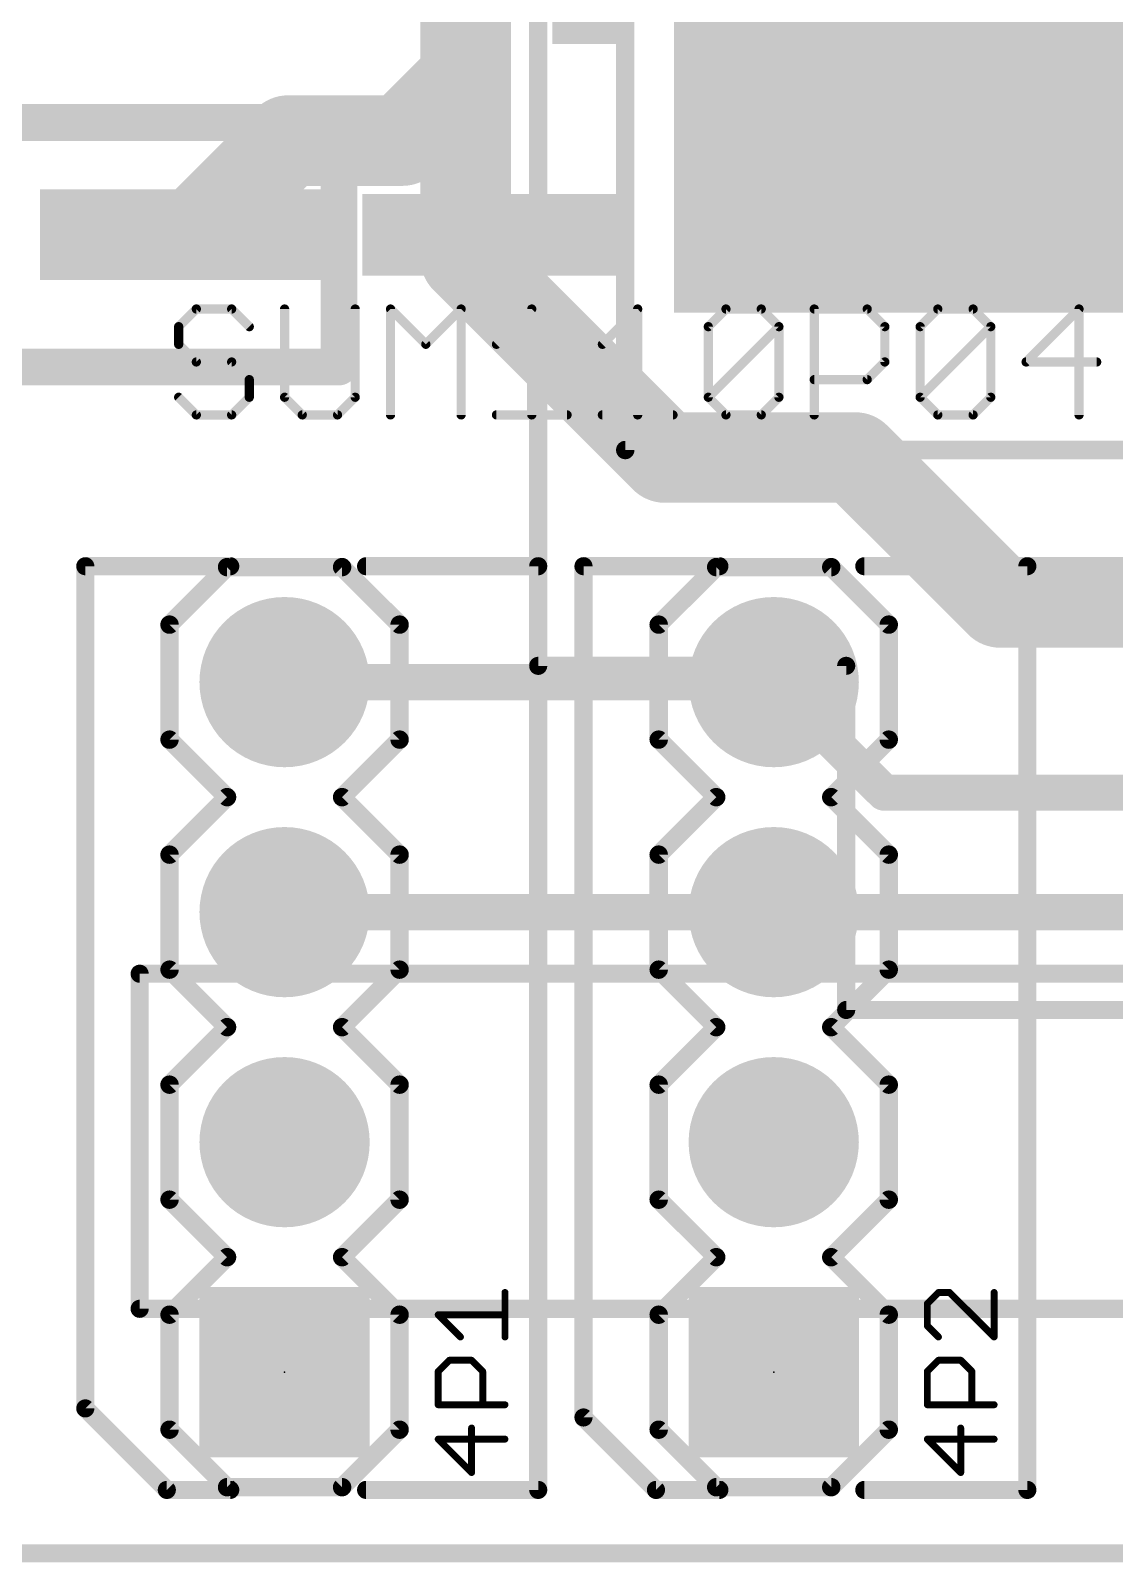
# Model space of a CAD drawing. Extents: x -0.4 to 70.1, y -0.1 to 70.1.
# Drawn here: x 20.8 to 32.76, y -0.1 to 16.81 of the extents above; entities that cross this region are included whole.
import ezdxf

# ---------------------------------------------------------------- set-up
doc = ezdxf.new("R2010")
doc.units = 0
for name, color, linetype in [('1', 22, 'CONTINUOUS'), ('16', 175, 'CONTINUOUS'), ('17', 82, 'CONTINUOUS'), ('20', 7, 'CONTINUOUS'), ('21', 253, 'CONTINUOUS'), ('23', 7, 'CONTINUOUS'), ('25', 253, 'CONTINUOUS'), ('27', 253, 'CONTINUOUS')]:
    doc.layers.add(name, color=color, linetype=linetype)

# ---------------------------------------------------------------- blocks, each defined once
blk = doc.blocks.new('SQUAREP')
blk.add_solid([(-0.5, -0.5), (0.5, -0.5), (-0.5, 0.5), (0.5, 0.5)])
blk = doc.blocks.new('ROUNDP')
at = {"const_width": 0.5}
blk.add_lwpolyline([(0, -0.25, 1), (0, 0.25, 1), (0, -0.25)], format="xyb", dxfattribs=at)
blk = doc.blocks.new('RECT')
blk.add_solid([(-0.5, -0.5), (0.5, -0.5), (-0.5, 0.5), (0.5, 0.5)])

msp = doc.modelspace()

# ---------------------------------------------------------------- linework, layer by layer
at = {"layer": '1'}
for points, const_width in [([(25.6, 16.3), (25.6, 24.2)], 1), ([(26.4, 20.6), (26.4, 9.8)], 0.2), ([(24.9, 15.6), (25.6, 16.3)], 1), ([(23.64, 15.6), (22.6, 14.56)], 1), ([(24.9, 15.6), (23.64, 15.6)], 1), ([(20, 15.8), (24.2, 15.8)], 0.4064), ([(24.2, 15.8), (24.2, 13.1)], 0.4064), ([(24.2, 13.1), (16.9, 13.1)], 0.4064), ([(23.6, 9.62), (29, 9.62)], 0.4), ([(26.4, 9.8), (29.8, 9.8)], 0.2), ([(29.8, 9.8), (29.8, 6)], 0.2), ([(23.6, 7.08), (29, 7.08)], 0.4), ([(22, 6.4), (58.8, 6.4)], 0.2), ([(22, 2.7), (22, 6.4)], 0.2), ([(29.8, 6), (44.9, 6)], 0.2), ([(58.8, 2.7), (22, 2.7)], 0.2), ([(70, 0), (0, 0)], 0.2)]:
    msp.add_lwpolyline(points, dxfattribs=dict(at, const_width=const_width))
for points, const_width in [([(25.7768, 16.1232, 1), (25.4232, 16.4768)], 0.5), ([(25.35, 16.3, 1), (25.85, 16.3)], 0.5), ([(23.64, 15.85, 1), (23.64, 15.35)], 0.5), ([(23.8168, 15.4232, 1), (23.4632, 15.7768)], 0.5), ([(24.9, 15.35, 1), (24.9, 15.85)], 0.5), ([(24.3016, 15.8, 1), (24.0984, 15.8)], 0.2032), ([(24.2, 15.6984, 1), (24.2, 15.9016)], 0.2032), ([(24.7232, 15.7768, 1), (25.0768, 15.4232)], 0.5), ([(22.4232, 14.7368, 1), (22.7768, 14.3832)], 0.5), ([(24.0984, 13.1, 1), (24.3016, 13.1)], 0.2032), ([(24.2, 12.9984, 1), (24.2, 13.2016)], 0.2032), ([(23.6, 9.72, 1), (23.6, 9.52)], 0.2), ([(26.4, 9.85, 1), (26.4, 9.75)], 0.1), ([(26.35, 9.8, 1), (26.45, 9.8)], 0.1), ([(29, 9.52, 1), (29, 9.72)], 0.2), ([(29.85, 9.8, 1), (29.75, 9.8)], 0.1), ([(29.8, 9.75, 1), (29.8, 9.85)], 0.1), ([(23.6, 7.18, 1), (23.6, 6.98)], 0.2), ([(29, 6.98, 1), (29, 7.18)], 0.2), ([(22, 6.45, 1), (22, 6.35)], 0.1), ([(22.05, 6.4, 1), (21.95, 6.4)], 0.1), ([(29.8, 6.05, 1), (29.8, 5.95)], 0.1), ([(29.75, 6, 1), (29.85, 6)], 0.1), ([(22, 2.75, 1), (22, 2.65)], 0.1), ([(21.95, 2.7, 1), (22.05, 2.7)], 0.1)]:
    msp.add_lwpolyline(points, format="xyb", dxfattribs=dict(at, const_width=const_width))
at = {"layer": '16'}
for points, const_width in [([(25.6, 14.3), (25.6, 24.48)], 1), ([(20, 15.8), (24.2, 15.8)], 0.4064), ([(24.2, 15.8), (24.2, 13.1)], 0.4064), ([(27.8, 12.1), (25.6, 14.3)], 1), ([(24.2, 13.1), (16.9, 13.1)], 0.4064), ([(29.9, 12.1), (27.8, 12.1)], 1), ([(31.5, 10.5), (29.9, 12.1)], 1), ([(49.4, 10.5), (31.5, 10.5)], 1), ([(29, 9.62), (30.22, 8.4)], 0.4), ([(30.22, 8.4), (35.2, 8.4)], 0.4), ([(29, 7.08), (34.4, 7.08)], 0.4), ([(70, 0), (0, 0)], 0.2)]:
    msp.add_lwpolyline(points, dxfattribs=dict(at, const_width=const_width))
for points, const_width in [([(24.3016, 15.8, 1), (24.0984, 15.8)], 0.2032), ([(24.2, 15.6984, 1), (24.2, 15.9016)], 0.2032), ([(25.7768, 14.4768, 1), (25.4232, 14.1232)], 0.5), ([(25.35, 14.3, 1), (25.85, 14.3)], 0.5), ([(24.0984, 13.1, 1), (24.3016, 13.1)], 0.2032), ([(24.2, 12.9984, 1), (24.2, 13.2016)], 0.2032), ([(27.8, 12.35, 1), (27.8, 11.85)], 0.5), ([(27.6232, 11.9232, 1), (27.9768, 12.2768)], 0.5), ([(30.0768, 12.2768, 1), (29.7232, 11.9232)], 0.5), ([(29.9, 11.85, 1), (29.9, 12.35)], 0.5), ([(31.5, 10.75, 1), (31.5, 10.25)], 0.5), ([(31.3232, 10.3232, 1), (31.6768, 10.6768)], 0.5), ([(29.0707, 9.6907, 1), (28.9293, 9.5493)], 0.2), ([(30.22, 8.5, 1), (30.22, 8.3)], 0.2), ([(30.1493, 8.3293, 1), (30.2907, 8.4707)], 0.2), ([(29, 7.18, 1), (29, 6.98)], 0.2)]:
    msp.add_lwpolyline(points, format="xyb", dxfattribs=dict(at, const_width=const_width))
at = {"layer": '20', "const_width": 0.2}
msp.add_lwpolyline([(0, 0), (70, 0)], dxfattribs=at)
at = {"layer": '21'}
for points, const_width in [([(27.361, 12.183), (27.361, 22.017)], 0.2032), ([(36.365, 12.183), (27.361, 12.183)], 0.2032), ([(23, 10.9), (21.4, 10.9)], 0.2), ([(21.4, 10.9), (21.4, 1.6)], 0.2), ([(24.5, 10.9), (26.4, 10.9)], 0.2), ([(26.4, 10.9), (26.4, 0.7)], 0.2), ([(28.4, 10.9), (26.9, 10.9)], 0.2), ([(26.9, 10.9), (26.9, 1.5)], 0.2), ([(30, 10.9), (31.8, 10.9)], 0.2), ([(31.8, 10.9), (31.8, 0.7)], 0.2), ([(22.33, 10.255), (22.965, 10.89)], 0.2032), ([(22.965, 10.89), (24.235, 10.89)], 0.2032), ([(24.235, 10.89), (24.87, 10.255)], 0.2032), ([(27.73, 10.255), (28.365, 10.89)], 0.2032), ([(28.365, 10.89), (29.635, 10.89)], 0.2032), ([(29.635, 10.89), (30.27, 10.255)], 0.2032), ([(22.33, 8.985), (22.33, 10.255)], 0.2032), ([(24.87, 10.255), (24.87, 8.985)], 0.2032), ([(27.73, 8.985), (27.73, 10.255)], 0.2032), ([(30.27, 10.255), (30.27, 8.985)], 0.2032), ([(22.33, 8.985), (22.965, 8.35)], 0.2032), ([(24.235, 8.35), (24.87, 8.985)], 0.2032), ([(27.73, 8.985), (28.365, 8.35)], 0.2032), ([(29.635, 8.35), (30.27, 8.985)], 0.2032), ([(22.33, 7.715), (22.965, 8.35)], 0.2032), ([(24.235, 8.35), (24.87, 7.715)], 0.2032), ([(27.73, 7.715), (28.365, 8.35)], 0.2032), ([(29.635, 8.35), (30.27, 7.715)], 0.2032), ([(22.33, 6.445), (22.33, 7.715)], 0.2032), ([(24.87, 7.715), (24.87, 6.445)], 0.2032), ([(27.73, 6.445), (27.73, 7.715)], 0.2032), ([(30.27, 7.715), (30.27, 6.445)], 0.2032), ([(22.965, 5.81), (22.33, 6.445)], 0.2032), ([(24.87, 6.445), (24.235, 5.81)], 0.2032), ([(28.365, 5.81), (27.73, 6.445)], 0.2032), ([(30.27, 6.445), (29.635, 5.81)], 0.2032), ([(22.33, 5.175), (22.965, 5.81)], 0.2032), ([(24.235, 5.81), (24.87, 5.175)], 0.2032), ([(27.73, 5.175), (28.365, 5.81)], 0.2032), ([(29.635, 5.81), (30.27, 5.175)], 0.2032), ([(22.33, 3.905), (22.33, 5.175)], 0.2032), ([(24.87, 5.175), (24.87, 3.905)], 0.2032), ([(27.73, 3.905), (27.73, 5.175)], 0.2032), ([(30.27, 5.175), (30.27, 3.905)], 0.2032), ([(22.965, 3.27), (22.33, 3.905)], 0.2032), ([(24.87, 3.905), (24.235, 3.27)], 0.2032), ([(28.365, 3.27), (27.73, 3.905)], 0.2032), ([(30.27, 3.905), (29.635, 3.27)], 0.2032), ([(22.33, 2.635), (22.965, 3.27)], 0.2032), ([(24.235, 3.27), (24.87, 2.635)], 0.2032), ([(27.73, 2.635), (28.365, 3.27)], 0.2032), ([(29.635, 3.27), (30.27, 2.635)], 0.2032), ([(22.33, 1.365), (22.33, 2.635)], 0.2032), ([(24.87, 2.635), (24.87, 1.365)], 0.2032), ([(27.73, 1.365), (27.73, 2.635)], 0.2032), ([(30.27, 2.635), (30.27, 1.365)], 0.2032), ([(21.4, 1.6), (22.3, 0.7)], 0.2), ([(26.9, 1.5), (27.7, 0.7)], 0.2), ([(22.33, 1.365), (22.965, 0.73)], 0.2032), ([(24.235, 0.73), (24.87, 1.365)], 0.2032), ([(27.73, 1.365), (28.365, 0.73)], 0.2032), ([(29.635, 0.73), (30.27, 1.365)], 0.2032), ([(22.3, 0.7), (23, 0.7)], 0.2), ([(22.965, 0.73), (24.235, 0.73)], 0.2032), ([(24.5, 0.7), (26.4, 0.7)], 0.2), ([(27.7, 0.7), (28.4, 0.7)], 0.2), ([(28.365, 0.73), (29.635, 0.73)], 0.2032), ([(30, 0.7), (31.8, 0.7)], 0.2)]:
    msp.add_lwpolyline(points, dxfattribs=dict(at, const_width=const_width))
for points, const_width in [([(27.361, 12.2338, 1), (27.361, 12.1322)], 0.1016), ([(27.3102, 12.183, 1), (27.4118, 12.183)], 0.1016), ([(21.4, 10.95, 1), (21.4, 10.85)], 0.1), ([(21.45, 10.9, 1), (21.35, 10.9)], 0.1), ([(23, 10.85, 1), (23, 10.95)], 0.1), ([(24.5, 10.95, 1), (24.5, 10.85)], 0.1), ([(26.45, 10.9, 1), (26.35, 10.9)], 0.1), ([(26.4, 10.85, 1), (26.4, 10.95)], 0.1), ([(26.9, 10.95, 1), (26.9, 10.85)], 0.1), ([(26.95, 10.9, 1), (26.85, 10.9)], 0.1), ([(28.4, 10.85, 1), (28.4, 10.95)], 0.1), ([(30, 10.95, 1), (30, 10.85)], 0.1), ([(31.85, 10.9, 1), (31.75, 10.9)], 0.1), ([(31.8, 10.85, 1), (31.8, 10.95)], 0.1), ([(22.965, 10.9408, 1), (22.965, 10.8392)], 0.1016), ([(23.0009, 10.8541, 1), (22.9291, 10.9259)], 0.1016), ([(24.2709, 10.9259, 1), (24.1991, 10.8541)], 0.1016), ([(24.235, 10.8392, 1), (24.235, 10.9408)], 0.1016), ([(28.365, 10.9408, 1), (28.365, 10.8392)], 0.1016), ([(28.4009, 10.8541, 1), (28.3291, 10.9259)], 0.1016), ([(29.6709, 10.9259, 1), (29.5991, 10.8541)], 0.1016), ([(29.635, 10.8392, 1), (29.635, 10.9408)], 0.1016), ([(22.3808, 10.255, 1), (22.2792, 10.255)], 0.1016), ([(22.2941, 10.2909, 1), (22.3659, 10.2191)], 0.1016), ([(24.9208, 10.255, 1), (24.8192, 10.255)], 0.1016), ([(24.8341, 10.2191, 1), (24.9059, 10.2909)], 0.1016), ([(27.7808, 10.255, 1), (27.6792, 10.255)], 0.1016), ([(27.6941, 10.2909, 1), (27.7659, 10.2191)], 0.1016), ([(30.3208, 10.255, 1), (30.2192, 10.255)], 0.1016), ([(30.2341, 10.2191, 1), (30.3059, 10.2909)], 0.1016), ([(22.3659, 9.0209, 1), (22.2941, 8.9491)], 0.1016), ([(22.2792, 8.985, 1), (22.3808, 8.985)], 0.1016), ([(24.8192, 8.985, 1), (24.9208, 8.985)], 0.1016), ([(24.9059, 8.9491, 1), (24.8341, 9.0209)], 0.1016), ([(27.7659, 9.0209, 1), (27.6941, 8.9491)], 0.1016), ([(27.6792, 8.985, 1), (27.7808, 8.985)], 0.1016), ([(30.2192, 8.985, 1), (30.3208, 8.985)], 0.1016), ([(30.3059, 8.9491, 1), (30.2341, 9.0209)], 0.1016), ([(23.0009, 8.3141, 1), (22.9291, 8.3859)], 0.1016), ([(22.9291, 8.3141, 1), (23.0009, 8.3859)], 0.1016), ([(24.2709, 8.3859, 1), (24.1991, 8.3141)], 0.1016), ([(24.1991, 8.3859, 1), (24.2709, 8.3141)], 0.1016), ([(28.4009, 8.3141, 1), (28.3291, 8.3859)], 0.1016), ([(28.3291, 8.3141, 1), (28.4009, 8.3859)], 0.1016), ([(29.6709, 8.3859, 1), (29.5991, 8.3141)], 0.1016), ([(29.5991, 8.3859, 1), (29.6709, 8.3141)], 0.1016), ([(22.3808, 7.715, 1), (22.2792, 7.715)], 0.1016), ([(22.2941, 7.7509, 1), (22.3659, 7.6791)], 0.1016), ([(24.9208, 7.715, 1), (24.8192, 7.715)], 0.1016), ([(24.8341, 7.6791, 1), (24.9059, 7.7509)], 0.1016), ([(27.7808, 7.715, 1), (27.6792, 7.715)], 0.1016), ([(27.6941, 7.7509, 1), (27.7659, 7.6791)], 0.1016), ([(30.3208, 7.715, 1), (30.2192, 7.715)], 0.1016), ([(30.2341, 7.6791, 1), (30.3059, 7.7509)], 0.1016), ([(22.3659, 6.4809, 1), (22.2941, 6.4091)], 0.1016), ([(22.2792, 6.445, 1), (22.3808, 6.445)], 0.1016), ([(24.8192, 6.445, 1), (24.9208, 6.445)], 0.1016), ([(24.9059, 6.4091, 1), (24.8341, 6.4809)], 0.1016), ([(27.7659, 6.4809, 1), (27.6941, 6.4091)], 0.1016), ([(27.6792, 6.445, 1), (27.7808, 6.445)], 0.1016), ([(30.2192, 6.445, 1), (30.3208, 6.445)], 0.1016), ([(30.3059, 6.4091, 1), (30.2341, 6.4809)], 0.1016), ([(23.0009, 5.7741, 1), (22.9291, 5.8459)], 0.1016), ([(22.9291, 5.7741, 1), (23.0009, 5.8459)], 0.1016), ([(24.2709, 5.8459, 1), (24.1991, 5.7741)], 0.1016), ([(24.1991, 5.8459, 1), (24.2709, 5.7741)], 0.1016), ([(28.4009, 5.7741, 1), (28.3291, 5.8459)], 0.1016), ([(28.3291, 5.7741, 1), (28.4009, 5.8459)], 0.1016), ([(29.6709, 5.8459, 1), (29.5991, 5.7741)], 0.1016), ([(29.5991, 5.8459, 1), (29.6709, 5.7741)], 0.1016), ([(22.3808, 5.175, 1), (22.2792, 5.175)], 0.1016), ([(22.2941, 5.2109, 1), (22.3659, 5.1391)], 0.1016), ([(24.9208, 5.175, 1), (24.8192, 5.175)], 0.1016), ([(24.8341, 5.1391, 1), (24.9059, 5.2109)], 0.1016), ([(27.7808, 5.175, 1), (27.6792, 5.175)], 0.1016), ([(27.6941, 5.2109, 1), (27.7659, 5.1391)], 0.1016), ([(30.3208, 5.175, 1), (30.2192, 5.175)], 0.1016), ([(30.2341, 5.1391, 1), (30.3059, 5.2109)], 0.1016), ([(22.3659, 3.9409, 1), (22.2941, 3.8691)], 0.1016), ([(22.2792, 3.905, 1), (22.3808, 3.905)], 0.1016), ([(24.8192, 3.905, 1), (24.9208, 3.905)], 0.1016), ([(24.9059, 3.8691, 1), (24.8341, 3.9409)], 0.1016), ([(27.7659, 3.9409, 1), (27.6941, 3.8691)], 0.1016), ([(27.6792, 3.905, 1), (27.7808, 3.905)], 0.1016), ([(30.2192, 3.905, 1), (30.3208, 3.905)], 0.1016), ([(30.3059, 3.8691, 1), (30.2341, 3.9409)], 0.1016), ([(23.0009, 3.2341, 1), (22.9291, 3.3059)], 0.1016), ([(22.9291, 3.2341, 1), (23.0009, 3.3059)], 0.1016), ([(24.2709, 3.3059, 1), (24.1991, 3.2341)], 0.1016), ([(24.1991, 3.3059, 1), (24.2709, 3.2341)], 0.1016), ([(28.4009, 3.2341, 1), (28.3291, 3.3059)], 0.1016), ([(28.3291, 3.2341, 1), (28.4009, 3.3059)], 0.1016), ([(29.6709, 3.3059, 1), (29.5991, 3.2341)], 0.1016), ([(29.5991, 3.3059, 1), (29.6709, 3.2341)], 0.1016), ([(22.3808, 2.635, 1), (22.2792, 2.635)], 0.1016), ([(22.2941, 2.6709, 1), (22.3659, 2.5991)], 0.1016), ([(24.9208, 2.635, 1), (24.8192, 2.635)], 0.1016), ([(24.8341, 2.5991, 1), (24.9059, 2.6709)], 0.1016), ([(27.7808, 2.635, 1), (27.6792, 2.635)], 0.1016), ([(27.6941, 2.6709, 1), (27.7659, 2.5991)], 0.1016), ([(30.3208, 2.635, 1), (30.2192, 2.635)], 0.1016), ([(30.2341, 2.5991, 1), (30.3059, 2.6709)], 0.1016), ([(21.4354, 1.6354, 1), (21.3646, 1.5646)], 0.1), ([(21.35, 1.6, 1), (21.45, 1.6)], 0.1), ([(26.9354, 1.5354, 1), (26.8646, 1.4646)], 0.1), ([(26.85, 1.5, 1), (26.95, 1.5)], 0.1), ([(22.3659, 1.4009, 1), (22.2941, 1.3291)], 0.1016), ([(22.2792, 1.365, 1), (22.3808, 1.365)], 0.1016), ([(24.8192, 1.365, 1), (24.9208, 1.365)], 0.1016), ([(24.9059, 1.3291, 1), (24.8341, 1.4009)], 0.1016), ([(27.7659, 1.4009, 1), (27.6941, 1.3291)], 0.1016), ([(27.6792, 1.365, 1), (27.7808, 1.365)], 0.1016), ([(30.2192, 1.365, 1), (30.3208, 1.365)], 0.1016), ([(30.3059, 1.3291, 1), (30.2341, 1.4009)], 0.1016), ([(22.3, 0.75, 1), (22.3, 0.65)], 0.1), ([(22.2646, 0.6646, 1), (22.3354, 0.7354)], 0.1), ([(22.965, 0.7808, 1), (22.965, 0.6792)], 0.1016), ([(22.9291, 0.6941, 1), (23.0009, 0.7659)], 0.1016), ([(23, 0.65, 1), (23, 0.75)], 0.1), ([(24.1991, 0.7659, 1), (24.2709, 0.6941)], 0.1016), ([(24.235, 0.6792, 1), (24.235, 0.7808)], 0.1016), ([(24.5, 0.75, 1), (24.5, 0.65)], 0.1), ([(26.35, 0.7, 1), (26.45, 0.7)], 0.1), ([(26.4, 0.65, 1), (26.4, 0.75)], 0.1), ([(27.7, 0.75, 1), (27.7, 0.65)], 0.1), ([(27.6646, 0.6646, 1), (27.7354, 0.7354)], 0.1), ([(28.365, 0.7808, 1), (28.365, 0.6792)], 0.1016), ([(28.3291, 0.6941, 1), (28.4009, 0.7659)], 0.1016), ([(28.4, 0.65, 1), (28.4, 0.75)], 0.1), ([(29.5991, 0.7659, 1), (29.6709, 0.6941)], 0.1016), ([(29.635, 0.6792, 1), (29.635, 0.7808)], 0.1016), ([(30, 0.75, 1), (30, 0.65)], 0.1), ([(31.75, 0.7, 1), (31.85, 0.7)], 0.1), ([(31.8, 0.65, 1), (31.8, 0.75)], 0.1)]:
    msp.add_lwpolyline(points, format="xyb", dxfattribs=dict(at, const_width=const_width))
at = {"layer": '23'}
for p in [(23.6, 2), (29, 2)]:
    msp.add_point(p, dxfattribs=at)
at = {"layer": '25', "const_width": 0.0762}
for points in [[(26.0331, 2.3887), (26.0331, 2.8802)], [(30.8187, 2.8802), (30.6959, 2.7573)], [(30.9416, 2.8802), (30.8187, 2.8802)], [(31.4331, 2.3887), (30.9416, 2.8802)], [(31.4331, 2.8802), (31.4331, 2.3887)], [(30.6959, 2.7573), (30.6959, 2.5116)], [(25.5416, 2.3887), (25.2959, 2.6345)], [(25.2959, 2.6345), (26.0331, 2.6345)], [(30.6959, 2.5116), (30.8187, 2.3887)], [(25.2959, 2.0089), (25.4187, 2.1318)], [(25.2959, 1.6403), (25.2959, 2.0089)], [(25.4187, 2.1318), (25.6645, 2.1318)], [(25.6645, 2.1318), (25.7874, 2.0089)], [(25.7874, 2.0089), (25.7874, 1.6403)], [(30.6959, 2.0089), (30.8187, 2.1318)], [(30.6959, 1.6403), (30.6959, 2.0089)], [(30.8187, 2.1318), (31.0645, 2.1318)], [(31.0645, 2.1318), (31.1874, 2.0089)], [(31.1874, 2.0089), (31.1874, 1.6403)], [(26.0331, 1.6403), (25.2959, 1.6403)], [(31.4331, 1.6403), (30.6959, 1.6403)], [(25.6645, 0.8919), (25.6645, 1.3834)], [(31.0645, 0.8919), (31.0645, 1.3834)], [(26.0331, 1.2605), (25.2959, 1.2605)], [(25.2959, 1.2605), (25.6645, 0.8919)], [(31.4331, 1.2605), (30.6959, 1.2605)], [(30.6959, 1.2605), (31.0645, 0.8919)]]:
    msp.add_lwpolyline(points, dxfattribs=at)
at = {"layer": '25', "const_width": 0.0381}
for points in [[(26.0522, 2.8802, 1), (26.0141, 2.8802)], [(30.8187, 2.8993, 1), (30.8187, 2.8612)], [(30.8322, 2.8667, 1), (30.8053, 2.8937)], [(30.9551, 2.8937, 1), (30.9281, 2.8667)], [(30.9416, 2.8612, 1), (30.9416, 2.8993)], [(31.4522, 2.8802, 1), (31.4141, 2.8802)], [(30.7149, 2.7573, 1), (30.6768, 2.7573)], [(30.6824, 2.7708, 1), (30.7093, 2.7439)], [(25.2959, 2.6535, 1), (25.2959, 2.6154)], [(25.3093, 2.6479, 1), (25.2824, 2.621)], [(26.0331, 2.6154, 1), (26.0331, 2.6535)], [(30.7093, 2.5251, 1), (30.6824, 2.4981)], [(25.5281, 2.3753, 1), (25.5551, 2.4022)], [(26.0141, 2.3887, 1), (26.0522, 2.3887)], [(30.6768, 2.5116, 1), (30.7149, 2.5116)], [(30.8053, 2.3753, 1), (30.8322, 2.4022)], [(31.4141, 2.3887, 1), (31.4522, 2.3887)], [(31.4196, 2.3753, 1), (31.4466, 2.4022)], [(25.3149, 2.0089, 1), (25.2768, 2.0089)], [(25.2824, 2.0224, 1), (25.3093, 1.9955)], [(25.4187, 2.1509, 1), (25.4187, 2.1128)], [(25.4322, 2.1183, 1), (25.4053, 2.1453)], [(25.678, 2.1453, 1), (25.651, 2.1183)], [(25.6645, 2.1128, 1), (25.6645, 2.1509)], [(25.8064, 2.0089, 1), (25.7683, 2.0089)], [(25.7739, 1.9955, 1), (25.8008, 2.0224)], [(30.7149, 2.0089, 1), (30.6768, 2.0089)], [(30.6824, 2.0224, 1), (30.7093, 1.9955)], [(30.8187, 2.1509, 1), (30.8187, 2.1128)], [(30.8322, 2.1183, 1), (30.8053, 2.1453)], [(31.078, 2.1453, 1), (31.051, 2.1183)], [(31.0645, 2.1128, 1), (31.0645, 2.1509)], [(31.2064, 2.0089, 1), (31.1683, 2.0089)], [(31.1739, 1.9955, 1), (31.2008, 2.0224)], [(25.2959, 1.6594, 1), (25.2959, 1.6213)], [(25.2768, 1.6403, 1), (25.3149, 1.6403)], [(25.7683, 1.6403, 1), (25.8064, 1.6403)], [(26.0331, 1.6213, 1), (26.0331, 1.6594)], [(30.6959, 1.6594, 1), (30.6959, 1.6213)], [(30.6768, 1.6403, 1), (30.7149, 1.6403)], [(31.1683, 1.6403, 1), (31.2064, 1.6403)], [(31.4331, 1.6213, 1), (31.4331, 1.6594)], [(25.6835, 1.3834, 1), (25.6454, 1.3834)], [(31.0835, 1.3834, 1), (31.0454, 1.3834)], [(25.3093, 1.274, 1), (25.2824, 1.247)], [(25.2959, 1.2796, 1), (25.2959, 1.2415)], [(26.0331, 1.2415, 1), (26.0331, 1.2796)], [(30.7093, 1.274, 1), (30.6824, 1.247)], [(30.6959, 1.2796, 1), (30.6959, 1.2415)], [(31.4331, 1.2415, 1), (31.4331, 1.2796)], [(25.6454, 0.8919, 1), (25.6835, 0.8919)], [(25.651, 0.8784, 1), (25.678, 0.9054)], [(31.0454, 0.8919, 1), (31.0835, 0.8919)], [(31.051, 0.8784, 1), (31.078, 0.9054)]]:
    msp.add_lwpolyline(points, format="xyb", dxfattribs=at)
at = {"layer": '27', "const_width": 0.1016}
for points in [[(22.6257, 13.7402), (22.4308, 13.5453)], [(23.0155, 13.7402), (22.6257, 13.7402)], [(23.2104, 13.5453), (23.0155, 13.7402)], [(23.6002, 13.7402), (23.6002, 12.7657)], [(24.3798, 12.7657), (24.3798, 13.7402)], [(24.7696, 12.5708), (24.7696, 13.7402)], [(24.7696, 13.7402), (25.1594, 13.3504)], [(25.1594, 13.3504), (25.5492, 13.7402)], [(25.5492, 13.7402), (25.5492, 12.5708)], [(25.939, 13.3504), (26.3288, 13.7402)], [(26.3288, 13.7402), (26.3288, 12.5708)], [(27.1084, 13.3504), (27.4982, 13.7402)], [(27.4982, 13.7402), (27.4982, 12.5708)], [(28.2778, 13.5453), (28.4727, 13.7402)], [(28.4727, 13.7402), (28.8625, 13.7402)], [(28.8625, 13.7402), (29.0574, 13.5453)], [(29.4472, 12.5708), (29.4472, 13.7402)], [(29.4472, 13.7402), (30.0319, 13.7402)], [(30.0319, 13.7402), (30.2268, 13.5453)], [(30.6166, 13.5453), (30.8115, 13.7402)], [(30.8115, 13.7402), (31.2013, 13.7402)], [(31.2013, 13.7402), (31.3962, 13.5453)], [(32.3707, 13.7402), (31.786, 13.1555)], [(32.3707, 12.5708), (32.3707, 13.7402)], [(22.4308, 13.5453), (22.4308, 13.3504)], [(28.2778, 12.7657), (28.2778, 13.5453)], [(28.2778, 12.7657), (29.0574, 13.5453)], [(29.0574, 13.5453), (29.0574, 12.7657)], [(30.2268, 13.5453), (30.2268, 13.1555)], [(30.6166, 12.7657), (30.6166, 13.5453)], [(30.6166, 12.7657), (31.3962, 13.5453)], [(31.3962, 13.5453), (31.3962, 12.7657)], [(22.4308, 13.3504), (22.6257, 13.1555)], [(22.6257, 13.1555), (23.0155, 13.1555)], [(23.0155, 13.1555), (23.2104, 12.9606)], [(30.2268, 13.1555), (30.0319, 12.9606)], [(31.786, 13.1555), (32.5656, 13.1555)], [(23.2104, 12.9606), (23.2104, 12.7657)], [(30.0319, 12.9606), (29.4472, 12.9606)], [(22.6257, 12.5708), (22.4308, 12.7657)], [(23.2104, 12.7657), (23.0155, 12.5708)], [(23.6002, 12.7657), (23.7951, 12.5708)], [(24.1849, 12.5708), (24.3798, 12.7657)], [(28.4727, 12.5708), (28.2778, 12.7657)], [(29.0574, 12.7657), (28.8625, 12.5708)], [(30.8115, 12.5708), (30.6166, 12.7657)], [(31.3962, 12.7657), (31.2013, 12.5708)], [(23.0155, 12.5708), (22.6257, 12.5708)], [(23.7951, 12.5708), (24.1849, 12.5708)], [(25.939, 12.5708), (26.7186, 12.5708)], [(27.1084, 12.5708), (27.888, 12.5708)], [(28.8625, 12.5708), (28.4727, 12.5708)], [(31.2013, 12.5708), (30.8115, 12.5708)]]:
    msp.add_lwpolyline(points, dxfattribs=at)
at = {"layer": '27', "const_width": 0.0508}
for points in [[(22.6257, 13.7656, 1), (22.6257, 13.7148)], [(22.6437, 13.7222, 1), (22.6077, 13.7582)], [(23.0335, 13.7582, 1), (22.9975, 13.7222)], [(23.0155, 13.7148, 1), (23.0155, 13.7656)], [(23.6256, 13.7402, 1), (23.5748, 13.7402)], [(24.4052, 13.7402, 1), (24.3544, 13.7402)], [(24.7876, 13.7582, 1), (24.7516, 13.7222)], [(24.795, 13.7402, 1), (24.7442, 13.7402)], [(25.5746, 13.7402, 1), (25.5238, 13.7402)], [(25.5672, 13.7222, 1), (25.5312, 13.7582)], [(26.3542, 13.7402, 1), (26.3034, 13.7402)], [(26.3467, 13.7222, 1), (26.3108, 13.7582)], [(27.5236, 13.7402, 1), (27.4728, 13.7402)], [(27.5161, 13.7222, 1), (27.4802, 13.7582)], [(28.4727, 13.7656, 1), (28.4727, 13.7148)], [(28.4906, 13.7222, 1), (28.4547, 13.7582)], [(28.8804, 13.7582, 1), (28.8445, 13.7222)], [(28.8625, 13.7148, 1), (28.8625, 13.7656)], [(29.4726, 13.7402, 1), (29.4218, 13.7402)], [(29.4472, 13.7656, 1), (29.4472, 13.7148)], [(30.0498, 13.7582, 1), (30.0139, 13.7222)], [(30.0319, 13.7148, 1), (30.0319, 13.7656)], [(30.8115, 13.7656, 1), (30.8115, 13.7148)], [(30.8294, 13.7222, 1), (30.7935, 13.7582)], [(31.2192, 13.7582, 1), (31.1833, 13.7222)], [(31.2013, 13.7148, 1), (31.2013, 13.7656)], [(32.3961, 13.7402, 1), (32.3453, 13.7402)], [(32.3886, 13.7222, 1), (32.3527, 13.7582)], [(22.4128, 13.5633, 1), (22.4488, 13.5273)], [(22.4562, 13.5453, 1), (22.4054, 13.5453)], [(23.1924, 13.5273, 1), (23.2284, 13.5633)], [(28.2598, 13.5633, 1), (28.2957, 13.5273)], [(28.3032, 13.5453, 1), (28.2524, 13.5453)], [(29.0828, 13.5453, 1), (29.032, 13.5453)], [(29.0753, 13.5273, 1), (29.0394, 13.5633)], [(29.0394, 13.5273, 1), (29.0753, 13.5633)], [(30.2522, 13.5453, 1), (30.2014, 13.5453)], [(30.2088, 13.5273, 1), (30.2447, 13.5633)], [(30.5986, 13.5633, 1), (30.6345, 13.5273)], [(30.642, 13.5453, 1), (30.5912, 13.5453)], [(31.4216, 13.5453, 1), (31.3708, 13.5453)], [(31.4141, 13.5273, 1), (31.3782, 13.5633)], [(31.3782, 13.5273, 1), (31.4141, 13.5633)], [(22.4488, 13.3684, 1), (22.4128, 13.3324)], [(22.4054, 13.3504, 1), (22.4562, 13.3504)], [(25.1414, 13.3684, 1), (25.1774, 13.3324)], [(25.1414, 13.3324, 1), (25.1774, 13.3684)], [(25.921, 13.3684, 1), (25.957, 13.3324)], [(27.0904, 13.3684, 1), (27.1263, 13.3324)], [(22.6257, 13.1809, 1), (22.6257, 13.1301)], [(22.6077, 13.1375, 1), (22.6437, 13.1735)], [(23.0335, 13.1735, 1), (22.9975, 13.1375)], [(23.0155, 13.1301, 1), (23.0155, 13.1809)], [(30.2447, 13.1375, 1), (30.2088, 13.1735)], [(31.768, 13.1735, 1), (31.8039, 13.1375)], [(31.786, 13.1809, 1), (31.786, 13.1301)], [(32.5656, 13.1301, 1), (32.5656, 13.1809)], [(30.2014, 13.1555, 1), (30.2522, 13.1555)], [(23.2358, 12.9606, 1), (23.185, 12.9606)], [(23.1924, 12.9426, 1), (23.2284, 12.9786)], [(29.4472, 12.986, 1), (29.4472, 12.9352)], [(30.0139, 12.9786, 1), (30.0498, 12.9426)], [(30.0319, 12.9352, 1), (30.0319, 12.986)], [(22.4488, 12.7837, 1), (22.4128, 12.7477)], [(23.185, 12.7657, 1), (23.2358, 12.7657)], [(23.2284, 12.7477, 1), (23.1924, 12.7837)], [(23.6182, 12.7837, 1), (23.5822, 12.7477)], [(23.5748, 12.7657, 1), (23.6256, 12.7657)], [(24.3544, 12.7657, 1), (24.4052, 12.7657)], [(24.3978, 12.7477, 1), (24.3618, 12.7837)], [(28.2957, 12.7837, 1), (28.2598, 12.7477)], [(28.2598, 12.7837, 1), (28.2957, 12.7477)], [(28.2524, 12.7657, 1), (28.3032, 12.7657)], [(29.032, 12.7657, 1), (29.0828, 12.7657)], [(29.0753, 12.7477, 1), (29.0394, 12.7837)], [(30.6345, 12.7837, 1), (30.5986, 12.7477)], [(30.5986, 12.7837, 1), (30.6345, 12.7477)], [(30.5912, 12.7657, 1), (30.642, 12.7657)], [(31.3708, 12.7657, 1), (31.4216, 12.7657)], [(31.4141, 12.7477, 1), (31.3782, 12.7837)], [(22.6257, 12.5962, 1), (22.6257, 12.5454)], [(22.6077, 12.5528, 1), (22.6437, 12.5888)], [(22.9975, 12.5888, 1), (23.0335, 12.5528)], [(23.0155, 12.5454, 1), (23.0155, 12.5962)], [(23.7951, 12.5962, 1), (23.7951, 12.5454)], [(23.7771, 12.5528, 1), (23.8131, 12.5888)], [(24.1669, 12.5888, 1), (24.2029, 12.5528)], [(24.1849, 12.5454, 1), (24.1849, 12.5962)], [(24.7442, 12.5708, 1), (24.795, 12.5708)], [(25.5238, 12.5708, 1), (25.5746, 12.5708)], [(25.939, 12.5962, 1), (25.939, 12.5454)], [(26.3034, 12.5708, 1), (26.3542, 12.5708)], [(26.7186, 12.5454, 1), (26.7186, 12.5962)], [(27.1084, 12.5962, 1), (27.1084, 12.5454)], [(27.4728, 12.5708, 1), (27.5236, 12.5708)], [(27.888, 12.5454, 1), (27.888, 12.5962)], [(28.4727, 12.5962, 1), (28.4727, 12.5454)], [(28.4547, 12.5528, 1), (28.4906, 12.5888)], [(28.8445, 12.5888, 1), (28.8804, 12.5528)], [(28.8625, 12.5454, 1), (28.8625, 12.5962)], [(29.4218, 12.5708, 1), (29.4726, 12.5708)], [(30.8115, 12.5962, 1), (30.8115, 12.5454)], [(30.7935, 12.5528, 1), (30.8294, 12.5888)], [(31.1833, 12.5888, 1), (31.2192, 12.5528)], [(31.2013, 12.5454, 1), (31.2013, 12.5962)], [(32.3453, 12.5708, 1), (32.3961, 12.5708)]]:
    msp.add_lwpolyline(points, format="xyb", dxfattribs=at)

# ---------------------------------------------------------------- block references
at = {"layer": '1', "xscale": 6.8, "yscale": 9.6, "rotation": 270}
msp.add_blockref('RECT', (32.7, 17.1), dxfattribs=at)
at = {"layer": '1', "yscale": 3.4, "rotation": 270}
msp.add_blockref('RECT', (22.6, 14.56), dxfattribs=at)
at = {"layer": '17', "xscale": 1.8796, "yscale": 1.8796, "rotation": 180}
for name, p in [('ROUNDP', (23.6, 9.62)), ('ROUNDP', (23.6, 9.62)), ('ROUNDP', (29, 9.62)), ('ROUNDP', (29, 9.62)), ('ROUNDP', (23.6, 7.08)), ('ROUNDP', (23.6, 7.08)), ('ROUNDP', (29, 7.08)), ('ROUNDP', (29, 7.08)), ('ROUNDP', (23.6, 4.54)), ('ROUNDP', (23.6, 4.54)), ('ROUNDP', (29, 4.54)), ('ROUNDP', (29, 4.54)), ('SQUAREP', (23.6, 2)), ('SQUAREP', (23.6, 2)), ('SQUAREP', (29, 2)), ('SQUAREP', (29, 2))]:
    msp.add_blockref(name, p, dxfattribs=at)
at = {"layer": '21', "rotation": 270}
for p, xscale, yscale in [((26.9384, 17.1), 0.8636, 0.762), ((25.86, 14.56), 0.9002, 2.7998)]:
    msp.add_blockref('RECT', p, dxfattribs=dict(at, xscale=xscale, yscale=yscale))

doc.saveas('drawing.dxf')
